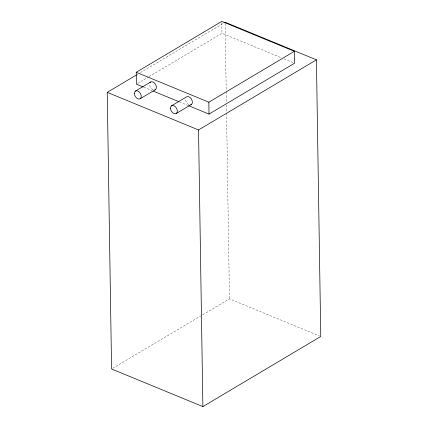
<?xml version="1.0" encoding="UTF-8"?>
<svg xmlns="http://www.w3.org/2000/svg" width="428" height="428" viewBox="0 0 428 428"><rect width="100%" height="100%" fill="white"/><g stroke="black" fill="none" stroke-linecap="round" stroke-linejoin="round"><path stroke-width="0.32" stroke-dasharray="2.14 1.6" d="M136.992 74.638L138.137 73.958M140.427 72.594L223.4 23.24M137.57 83.503L148.479 77.013M149.051 76.671L221.971 33.298L281.651 57.887M112.725 368.305L229.467 298.867L319.529 335.975M284.112 58.898L294.571 63.21M143.803 87.226L151.801 90.522M179.487 101.928L188.101 105.475M225.139 23.556L226.198 91.052M226.209 91.715L226.38 102.41M226.423 105.079L226.535 112.43M226.546 113.099L229.467 298.867M221.806 22.721L221.971 33.298M153.037 89.8A4.51 2.959 59.3 0 1 149.538 84.471M188.999 104.614A4.51 2.959 59.3 0 1 185.608 98.322"/><path stroke-width="0.64" d="M143.187 86.975L136.42 84.182L136.232 72.284L221.79 21.4L294.384 51.312L294.571 63.21L209.019 114.094L188.716 105.732M223.972 22.903L225.117 22.224L316.42 59.834L320.765 336.483L202.883 406.6L111.58 368.984L107.235 92.336L136.42 74.98M135.366 91.121L150.501 82.117M140.304 98.659L155.444 89.655M171.441 105.871L186.464 96.931A4.51 2.959 59.3 0 1 191.621 99.44A4.51 2.959 59.3 0 1 190.706 104.801M176.379 113.409L191.407 104.469M136.232 72.284L208.832 102.196L294.384 51.312M107.235 92.336L198.533 129.952L316.42 59.834M153.031 91.03L178.872 101.677M208.832 102.196L209.019 114.094M198.533 129.952L202.883 406.6M149.971 82.7A4.51 2.959 59.3 0 1 155.359 84.118A4.51 2.959 59.3 0 1 154.743 89.982M134.403 93.475A4.51 2.959 59.3 0 0 139.603 98.986A4.51 2.959 59.3 0 0 139.496 92.207A4.51 2.959 59.3 0 0 134.403 93.475M170.478 108.225A4.51 2.959 59.3 0 0 175.678 113.736A4.51 2.959 59.3 0 0 175.571 106.957A4.51 2.959 59.3 0 0 170.478 108.225"/></g></svg>
